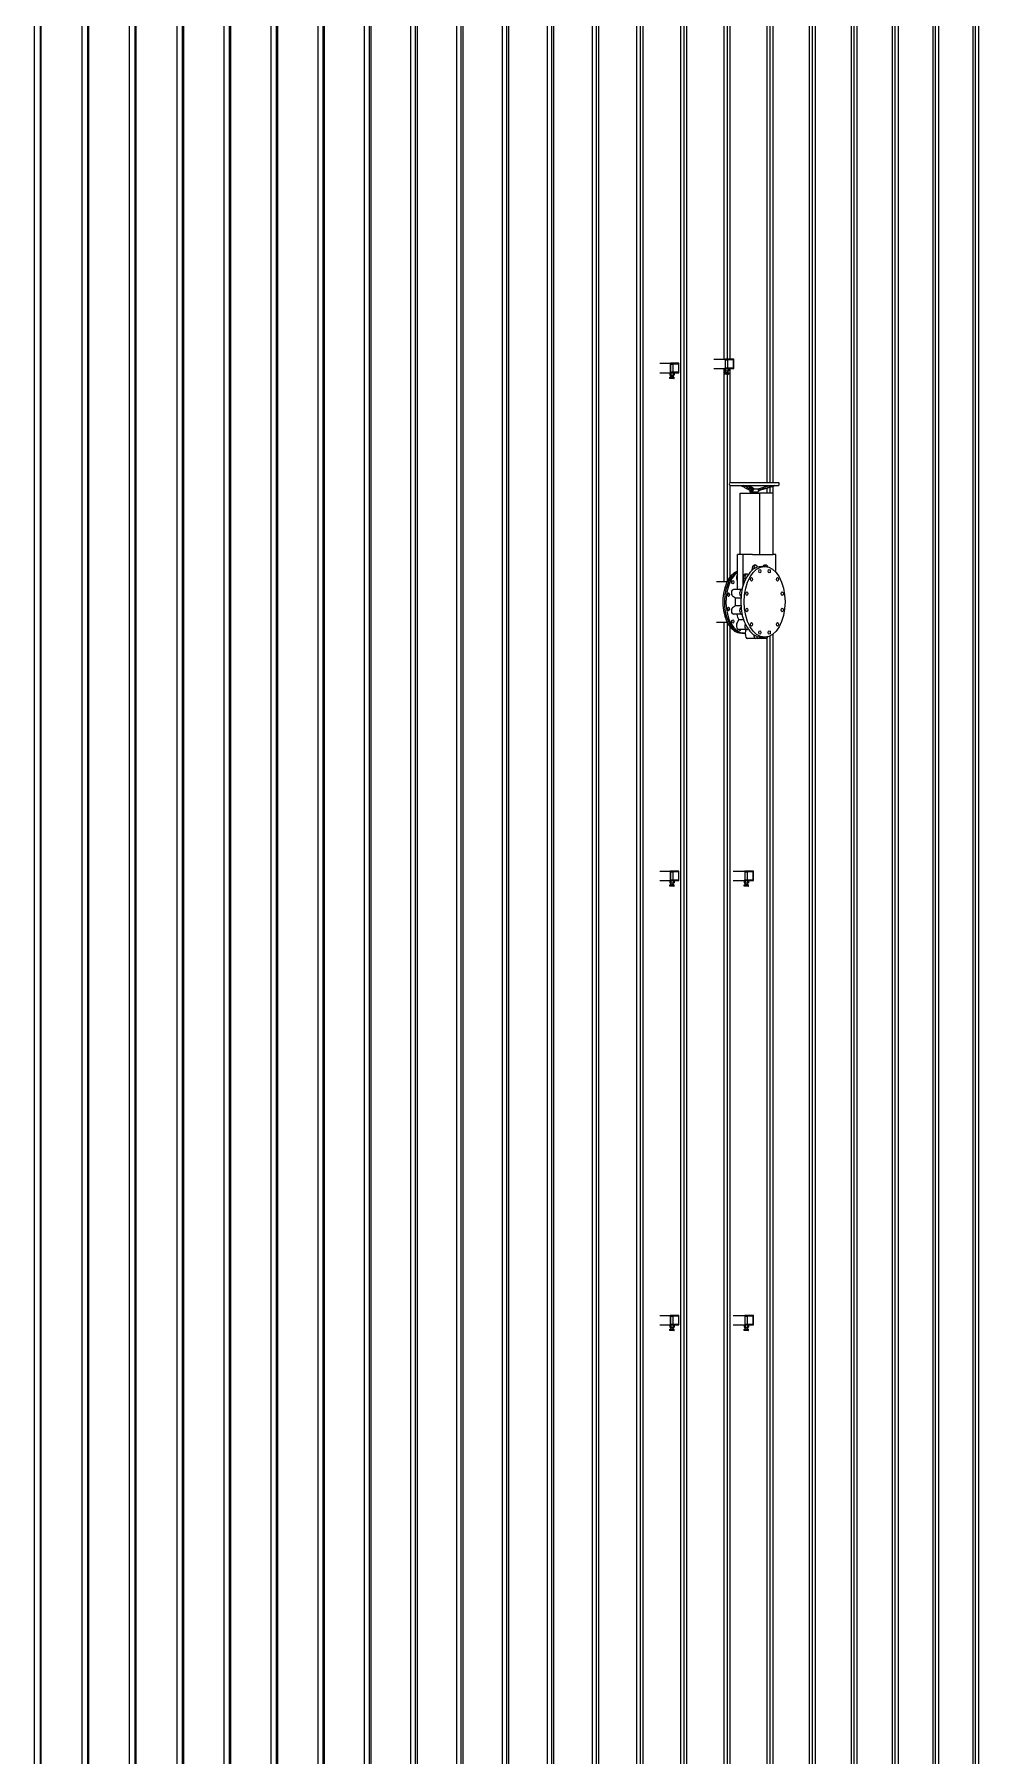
# Model space of a CAD drawing. Header units: millimetres. Extents: x 0 to 118900, y 0 to 84100.
# Drawn here: x 25831 to 31779, y 61743 to 72588 of the extents above; entities that cross this region are included whole.
import ezdxf

# ---------------------------------------------------------------- set-up
doc = ezdxf.new("R2010")
doc.units = ezdxf.units.MM
doc.header["$LTSCALE"] = 100
doc.layers.add('Visible', color=7, linetype='Continuous', lineweight=25)

msp = doc.modelspace()

# ---------------------------------------------------------------- linework, layer by layer
at = {"layer": 'Visible'}
for p, q in [((25830.68, 52899.68), (25830.68, 74561.18)), ((25867.94, 52899.68), (25867.94, 74561.18)), ((25870.57, 74561.18), (25870.57, 52899.68)), ((26130.98, 52899.68), (26130.98, 74561.18)), ((26167.3, 52899.68), (26167.3, 74561.18)), ((26170.79, 74561.18), (26170.79, 52899.68)), ((26430.56, 52899.68), (26430.56, 74561.18)), ((26465.91, 52899.68), (26465.91, 74561.18)), ((26470.25, 74561.18), (26470.25, 52899.68)), ((26729.22, 52899.68), (26729.22, 74561.18)), ((26763.58, 52899.68), (26763.58, 74561.18)), ((26768.78, 74561.18), (26768.78, 52899.68)), ((27026.79, 52899.68), (27026.79, 74561.18)), ((27060.13, 52899.68), (27060.13, 74561.18)), ((27066.19, 74561.18), (27066.19, 52899.68)), ((27323.08, 52899.68), (27323.08, 74561.18)), ((27355.38, 52899.68), (27355.38, 74561.18)), ((27362.29, 74561.18), (27362.29, 52899.68)), ((27617.91, 52899.68), (27617.91, 74561.18)), ((27649.16, 52899.68), (27649.16, 74561.18)), ((27656.91, 74561.18), (27656.91, 52899.68)), ((27911.09, 52899.68), (27911.09, 74561.18)), ((27941.27, 52899.68), (27941.27, 74561.18)), ((27949.87, 74561.18), (27949.87, 52899.68)), ((28202.46, 52899.68), (28202.46, 74561.18)), ((28231.55, 52899.68), (28231.55, 74561.18)), ((28240.98, 74561.18), (28240.98, 52899.68)), ((28491.84, 52899.68), (28491.84, 74561.18)), ((28519.81, 52899.68), (28519.81, 74561.18)), ((28530.08, 74561.18), (28530.08, 52899.68)), ((28779.03, 52899.68), (28779.03, 74561.18)), ((28805.89, 52899.68), (28805.89, 74561.18)), ((28816.97, 74561.18), (28816.97, 52899.68)), ((29063.88, 52899.68), (29063.88, 74561.18)), ((29089.59, 52899.68), (29089.59, 74561.18)), ((29101.5, 74561.18), (29101.5, 52899.68)), ((29346.2, 52899.68), (29346.2, 74561.18)), ((29370.75, 52899.68), (29370.75, 74561.18)), ((29383.47, 74561.18), (29383.47, 52899.68)), ((30446.82, 69765.68), (30446.82, 74561.18)), ((30466.59, 69765.68), (30466.59, 74561.18)), ((30482.47, 74561.18), (30482.47, 69765.68)), ((30713.96, 52899.68), (30713.96, 74561.18)), ((30732.51, 52899.68), (30732.51, 74561.18)), ((30749.15, 74561.18), (30749.15, 52899.68)), ((30977.57, 56680.32), (30977.57, 74561.18)), ((30994.88, 56680.32), (30994.88, 74561.18)), ((31012.28, 74561.18), (31012.28, 56677.25)), ((31237.48, 56629.68), (31237.48, 74561.18)), ((31253.54, 56629.68), (31253.54, 74561.18)), ((31271.69, 74561.18), (31271.69, 56629.68)), ((31493.54, 56524.18), (31493.54, 74561.18)), ((31508.34, 56524.18), (31508.34, 74561.18)), ((31527.22, 74561.18), (31527.22, 56524.18)), ((31745.59, 56530.79), (31745.59, 74561.18)), ((31759.12, 52899.68), (31759.12, 74561.18)), ((31778.73, 74561.18), (31778.73, 52899.68)), ((30176.3, 70542.68), (30176.3, 73682.68)), ((30197.29, 70542.68), (30197.29, 73646.68)), ((30212.39, 73682.68), (30212.39, 70542.68)), ((29625.83, 52899.68), (29625.83, 73614.24)), ((29649.21, 52899.68), (29649.21, 73606.68)), ((29662.72, 73606.68), (29662.72, 52899.68)), ((29902.59, 52899.68), (29902.59, 73543.98)), ((29924.78, 52899.68), (29924.78, 73543.68)), ((29939.09, 73543.73), (29939.09, 52899.68)), ((29769.7, 70516.18), (29837.89, 70516.18)), ((29836.05, 70514.18), (29836.05, 70458.18)), ((29889.24, 70516.18), (29837.89, 70516.18)), ((29838.8, 70513.18), (29888.33, 70513.18)), ((29838.8, 70459.18), (29838.8, 70513.18)), ((29840.62, 70510.18), (29839.62, 70509.18)), ((29855.62, 70509.18), (29839.62, 70509.18)), ((29839.62, 70459.18), (29839.62, 70509.18)), ((29854.62, 70510.18), (29840.62, 70510.18)), ((29854.62, 70510.18), (29855.62, 70509.18)), ((29855.62, 70459.18), (29855.62, 70509.18)), ((29888.33, 70513.18), (29888.33, 70459.18)), ((29891.08, 70458.18), (29891.08, 70514.18)), ((30110.66, 70542.68), (30183.62, 70542.68)), ((30181.81, 70540.68), (30181.81, 70484.68)), ((30234.27, 70542.68), (30183.62, 70542.68)), ((30184.52, 70539.68), (30233.36, 70539.68)), ((30184.52, 70485.68), (30184.52, 70539.68)), ((30184.88, 70536.68), (30184.52, 70536.32)), ((30199.88, 70535.68), (30184.52, 70535.68)), ((30198.88, 70536.68), (30184.88, 70536.68)), ((30198.88, 70536.68), (30199.88, 70535.68)), ((30199.88, 70485.68), (30199.88, 70535.68)), ((30233.36, 70539.68), (30233.36, 70485.68)), ((30236.08, 70484.68), (30236.08, 70540.68)), ((29769.7, 70456.18), (29837.89, 70456.18)), ((29833.78, 70455.5), (29833.78, 70442.35)), ((29835.62, 70456.18), (29834.1, 70455.63)), ((29835.62, 70441.68), (29834.1, 70442.23)), ((29834.23, 70420.85), (29834.23, 70429.38)), ((29834.23, 70429.38), (29836.04, 70429.38)), ((29835.62, 70420.18), (29835.19, 70420.34)), ((29835.62, 70441.68), (29837.51, 70441.68)), ((29859.62, 70430.18), (29835.62, 70430.18)), ((29835.62, 70429.38), (29835.62, 70430.18)), ((29836.04, 70420.18), (29835.62, 70420.18)), ((29836.04, 70429.38), (29837.84, 70429.38)), ((29844.54, 70420.18), (29836.04, 70420.18)), ((29837.51, 70441.68), (29848.16, 70441.68)), ((29837.84, 70429.38), (29844.54, 70429.38)), ((29837.84, 70420.85), (29837.84, 70429.38)), ((29837.89, 70456.18), (29889.24, 70456.18)), ((29888.33, 70459.18), (29838.8, 70459.18)), ((29839.62, 70430.18), (29839.62, 70441.68)), ((29841.24, 70442.35), (29841.24, 70455.5)), ((29844.54, 70429.38), (29851.24, 70429.38)), ((29856.12, 70420.18), (29844.54, 70420.18)), ((29848.16, 70441.68), (29858.27, 70441.68)), ((29851.24, 70420.85), (29851.24, 70429.38)), ((29851.24, 70429.38), (29856.12, 70429.38)), ((29855.08, 70455.5), (29855.08, 70442.35)), ((29855.62, 70430.18), (29855.62, 70441.68)), ((29856.12, 70429.38), (29861.01, 70429.38)), ((29859.62, 70420.18), (29856.12, 70420.18)), ((29858.27, 70441.68), (29859.62, 70441.68)), ((29859.62, 70456.18), (29861.14, 70455.63)), ((29859.62, 70441.68), (29861.14, 70442.23)), ((29859.62, 70429.38), (29859.62, 70430.18)), ((29859.62, 70420.18), (29860.05, 70420.34)), ((29861.01, 70420.85), (29861.01, 70429.38)), ((29861.46, 70455.5), (29861.46, 70442.35)), ((30110.66, 70482.68), (30183.62, 70482.68)), ((30176.3, 69140.68), (30176.3, 70482.68)), ((30178.06, 70482), (30178.06, 70468.85)), ((30178.38, 70447.35), (30178.38, 70455.88)), ((30178.38, 70455.88), (30180.4, 70455.88)), ((30179.88, 70482.68), (30178.57, 70482.2)), ((30179.88, 70468.18), (30178.57, 70468.66)), ((30179.88, 70446.68), (30179.34, 70446.88)), ((30179.88, 70468.18), (30181.97, 70468.18)), ((30203.88, 70456.68), (30179.88, 70456.68)), ((30179.88, 70455.88), (30179.88, 70456.68)), ((30180.4, 70446.68), (30179.88, 70446.68)), ((30180.4, 70455.88), (30182.41, 70455.88)), ((30189.16, 70446.68), (30180.4, 70446.68)), ((30181.97, 70468.18), (30192.79, 70468.18)), ((30182.41, 70455.88), (30189.16, 70455.88)), ((30182.41, 70447.35), (30182.41, 70455.88)), ((30183.62, 70482.68), (30234.27, 70482.68)), ((30183.88, 70456.68), (30183.88, 70468.18)), ((30233.36, 70485.68), (30184.52, 70485.68)), ((30185.88, 70468.85), (30185.88, 70482)), ((30189.16, 70455.88), (30195.91, 70455.88)), ((30200.64, 70446.68), (30189.16, 70446.68)), ((30192.79, 70468.18), (30202.7, 70468.18)), ((30195.91, 70447.35), (30195.91, 70455.88)), ((30195.91, 70455.88), (30200.64, 70455.88)), ((30197.29, 69145.29), (30197.29, 70446.68)), ((30199.7, 70482), (30199.7, 70468.85)), ((30199.88, 70456.68), (30199.88, 70468.18)), ((30200.64, 70455.88), (30205.37, 70455.88)), ((30203.88, 70446.68), (30200.64, 70446.68)), ((30202.7, 70468.18), (30203.88, 70468.18)), ((30203.88, 70482.68), (30205.19, 70482.2)), ((30203.88, 70468.18), (30205.19, 70468.66)), ((30203.88, 70455.88), (30203.88, 70456.68)), ((30203.88, 70446.68), (30204.42, 70446.88)), ((30205.37, 70447.35), (30205.37, 70455.88)), ((30205.7, 70482), (30205.7, 70468.85)), ((30212.39, 70482.68), (30212.39, 69764.83)), ((30212.39, 69746.53), (30212.39, 69169.3)), ((30213.52, 69765.68), (30517.79, 69765.68)), ((30213.52, 69745.68), (30517.79, 69745.68)), ((30393.16, 69713.7), (30471.35, 69738.05)), ((30446.82, 69741.48), (30446.82, 69745.68)), ((30482.47, 69741.51), (30482.47, 69697.68)), ((30277.25, 69697.68), (30398.66, 69697.68)), ((30277.25, 69310.68), (30277.25, 69697.68)), ((30338.16, 69715.99), (30338.16, 69705.68)), ((30338.16, 69705.68), (30393.16, 69705.68)), ((30342.66, 69713.7), (30358.95, 69713.7)), ((30345.66, 69705.68), (30345.66, 69697.68)), ((30358.95, 69724.18), (30358.95, 69713.7)), ((30358.95, 69724.18), (30390.21, 69724.18)), ((30385.66, 69705.68), (30385.66, 69697.68)), ((30390.21, 69724.18), (30390.21, 69713.7)), ((30390.21, 69713.7), (30393.16, 69713.7)), ((30393.16, 69713.7), (30393.16, 69705.68)), ((30485.03, 69697.68), (30398.66, 69697.68)), ((30398.66, 69697.68), (30398.66, 69310.68)), ((30446.82, 69697.68), (30446.82, 69730.41)), ((30466.59, 69697.68), (30466.59, 69736.57)), ((30485.03, 69310.68), (30485.03, 69697.68)), ((30293.09, 69310.68), (30260.5, 69310.68)), ((30260.5, 69090.58), (30260.5, 69310.68)), ((30293.09, 69310.68), (30293.09, 69109.39)), ((30354.25, 69310.68), (30293.09, 69310.68)), ((30354.25, 69310.68), (30398.66, 69310.68)), ((30398.66, 69310.68), (30485.03, 69310.68)), ((30501.78, 69310.68), (30485.03, 69310.68)), ((30501.78, 69198.04), (30501.78, 69310.68)), ((30352.82, 69212.75), (30352.38, 69218.45)), ((30374.81, 69243.32), (30365.03, 69243.32)), ((30409.25, 69235.18), (30430.44, 69235.18)), ((30439.62, 69243.32), (30429.84, 69243.32)), ((30127.36, 69140.68), (30194.95, 69140.68)), ((30286.27, 69090.58), (30234.12, 69090.58)), ((30260.5, 69142.82), (30256.41, 69152.02)), ((30288.37, 69090.3), (30287.93, 69090.4)), ((30303.78, 69140.77), (30298.78, 69152.02)), ((30308.56, 69152.02), (30308.62, 69151.87)), ((30318.67, 69187.41), (30308.9, 69187.41)), ((30248.01, 69034.84), (30229.24, 69048.26)), ((30229.24, 68977.1), (30248.01, 68990.51)), ((30280.91, 69034.84), (30248.01, 69034.84)), ((30248.01, 68990.51), (30280.91, 68990.51)), ((30281.39, 69048.26), (30281.89, 69047.89)), ((30127.36, 68884.68), (30194.95, 68884.68)), ((30176.3, 52899.68), (30176.3, 68884.68)), ((30197.29, 52899.68), (30197.29, 68880.07)), ((30286.27, 68934.77), (30234.12, 68934.77)), ((30256.41, 68873.34), (30268.78, 68901.15)), ((30268.78, 68901.15), (30297.64, 68901.15)), ((30281.89, 68977.46), (30281.39, 68977.1)), ((30287.93, 68934.96), (30288.37, 68935.06)), ((30308.62, 68873.49), (30308.56, 68873.34)), ((30212.39, 68856.05), (30212.39, 52899.68)), ((30318.67, 68837.94), (30266.52, 68837.94)), ((30291.91, 68815.18), (30282.14, 68815.18)), ((30301.69, 68815.18), (30291.91, 68815.18)), ((30310.01, 68806.91), (30312.38, 68837.94)), ((30374.81, 68782.04), (30322.66, 68782.04)), ((30325.77, 68841.66), (30326.74, 68841.66)), ((30439.62, 68782.04), (30387.47, 68782.04)), ((30409.25, 68790.18), (30430.44, 68790.18)), ((30446.82, 52899.68), (30446.82, 68785.88)), ((30466.59, 52899.68), (30466.59, 68799.1)), ((30482.47, 68809.09), (30482.47, 52899.68)), ((29769.7, 67316.18), (29837.89, 67316.18)), ((29769.7, 67256.18), (29837.89, 67256.18)), ((29833.78, 67255.5), (29833.78, 67242.35)), ((29835.62, 67256.18), (29834.1, 67255.63)), ((29836.05, 67314.18), (29836.05, 67258.18)), ((29889.24, 67316.18), (29837.89, 67316.18)), ((29837.89, 67256.18), (29889.24, 67256.18)), ((29838.8, 67313.18), (29888.33, 67313.18)), ((29838.8, 67259.18), (29838.8, 67313.18)), ((29888.33, 67259.18), (29838.8, 67259.18)), ((29840.62, 67310.18), (29839.62, 67309.18)), ((29855.62, 67309.18), (29839.62, 67309.18)), ((29839.62, 67259.18), (29839.62, 67309.18)), ((29854.62, 67310.18), (29840.62, 67310.18)), ((29841.24, 67242.35), (29841.24, 67255.5)), ((29854.62, 67310.18), (29855.62, 67309.18)), ((29855.08, 67255.5), (29855.08, 67242.35)), ((29855.62, 67259.18), (29855.62, 67309.18)), ((29859.62, 67256.18), (29861.14, 67255.63)), ((29861.46, 67255.5), (29861.46, 67242.35)), ((29888.33, 67313.18), (29888.33, 67259.18)), ((29891.08, 67258.18), (29891.08, 67314.18)), ((30233.38, 67316.18), (30308.06, 67316.18)), ((30233.38, 67256.18), (30308.06, 67256.18)), ((30301.98, 67255.5), (30301.98, 67242.35)), ((30303.78, 67256.18), (30302.54, 67255.73)), ((30306.26, 67314.18), (30306.26, 67258.18)), ((30358.44, 67316.18), (30308.06, 67316.18)), ((30308.06, 67256.18), (30358.44, 67256.18)), ((30308.96, 67313.18), (30357.54, 67313.18)), ((30308.96, 67259.18), (30308.96, 67313.18)), ((30322.78, 67310.18), (30308.96, 67310.18)), ((30323.78, 67309.18), (30308.96, 67309.18)), ((30357.54, 67259.18), (30308.96, 67259.18)), ((30309.92, 67242.35), (30309.92, 67255.5)), ((30322.78, 67310.18), (30323.78, 67309.18)), ((30323.73, 67255.5), (30323.73, 67242.35)), ((30323.78, 67259.18), (30323.78, 67309.18)), ((30327.78, 67256.18), (30329.02, 67255.73)), ((30329.59, 67255.5), (30329.59, 67242.35)), ((30357.54, 67313.18), (30357.54, 67259.18)), ((30360.24, 67258.18), (30360.24, 67314.18)), ((29835.62, 67241.68), (29834.1, 67242.23)), ((29834.23, 67220.85), (29834.23, 67229.38)), ((29834.23, 67229.38), (29836.04, 67229.38)), ((29835.62, 67220.18), (29835.19, 67220.34)), ((29835.62, 67241.68), (29837.51, 67241.68)), ((29859.62, 67230.18), (29835.62, 67230.18)), ((29835.62, 67229.38), (29835.62, 67230.18)), ((29836.04, 67220.18), (29835.62, 67220.18)), ((29836.04, 67229.38), (29837.84, 67229.38)), ((29844.54, 67220.18), (29836.04, 67220.18)), ((29837.51, 67241.68), (29848.16, 67241.68)), ((29837.84, 67229.38), (29844.54, 67229.38)), ((29837.84, 67220.85), (29837.84, 67229.38)), ((29839.62, 67230.18), (29839.62, 67241.68)), ((29844.54, 67229.38), (29851.24, 67229.38)), ((29856.12, 67220.18), (29844.54, 67220.18)), ((29848.16, 67241.68), (29858.27, 67241.68)), ((29851.24, 67220.85), (29851.24, 67229.38)), ((29851.24, 67229.38), (29856.12, 67229.38)), ((29855.62, 67230.18), (29855.62, 67241.68)), ((29856.12, 67229.38), (29861.01, 67229.38)), ((29859.62, 67220.18), (29856.12, 67220.18)), ((29858.27, 67241.68), (29859.62, 67241.68)), ((29859.62, 67241.68), (29861.14, 67242.23)), ((29859.62, 67229.38), (29859.62, 67230.18)), ((29859.62, 67220.18), (29860.05, 67220.34)), ((29861.01, 67220.85), (29861.01, 67229.38)), ((30302.25, 67220.85), (30302.25, 67229.38)), ((30302.25, 67229.38), (30304.34, 67229.38)), ((30303.78, 67241.68), (30302.54, 67242.13)), ((30303.78, 67220.18), (30303.2, 67220.39)), ((30303.78, 67241.68), (30305.95, 67241.68)), ((30327.78, 67230.18), (30303.78, 67230.18)), ((30303.78, 67229.38), (30303.78, 67230.18)), ((30304.34, 67220.18), (30303.78, 67220.18)), ((30304.34, 67229.38), (30306.43, 67229.38)), ((30313.19, 67220.18), (30304.34, 67220.18)), ((30305.95, 67241.68), (30316.83, 67241.68)), ((30306.43, 67229.38), (30313.19, 67229.38)), ((30306.43, 67220.85), (30306.43, 67229.38)), ((30307.78, 67230.18), (30307.78, 67241.68)), ((30313.19, 67229.38), (30319.96, 67229.38)), ((30324.63, 67220.18), (30313.19, 67220.18)), ((30316.83, 67241.68), (30326.66, 67241.68)), ((30319.96, 67220.85), (30319.96, 67229.38)), ((30319.96, 67229.38), (30324.63, 67229.38)), ((30323.78, 67230.18), (30323.78, 67241.68)), ((30324.63, 67229.38), (30329.31, 67229.38)), ((30327.78, 67220.18), (30324.63, 67220.18)), ((30326.66, 67241.68), (30327.78, 67241.68)), ((30327.78, 67241.68), (30329.02, 67242.13)), ((30327.78, 67229.38), (30327.78, 67230.18)), ((30327.78, 67220.18), (30328.37, 67220.39)), ((30329.31, 67220.85), (30329.31, 67229.38)), ((29769.7, 64516.18), (29837.89, 64516.18)), ((29769.7, 64456.18), (29837.89, 64456.18)), ((29833.78, 64455.5), (29833.78, 64442.35)), ((29835.62, 64456.18), (29834.1, 64455.63)), ((29835.62, 64441.68), (29834.1, 64442.23)), ((29834.23, 64420.85), (29834.23, 64429.38)), ((29834.23, 64429.38), (29836.04, 64429.38)), ((29835.62, 64441.68), (29837.51, 64441.68)), ((29859.62, 64430.18), (29835.62, 64430.18)), ((29835.62, 64429.38), (29835.62, 64430.18)), ((29836.04, 64429.38), (29837.84, 64429.38)), ((29836.05, 64514.18), (29836.05, 64458.18)), ((29837.51, 64441.68), (29848.16, 64441.68)), ((29837.84, 64429.38), (29844.54, 64429.38)), ((29837.84, 64420.85), (29837.84, 64429.38)), ((29889.24, 64516.18), (29837.89, 64516.18)), ((29837.89, 64456.18), (29889.24, 64456.18)), ((29838.8, 64513.18), (29888.33, 64513.18)), ((29838.8, 64459.18), (29838.8, 64513.18)), ((29888.33, 64459.18), (29838.8, 64459.18)), ((29840.62, 64510.18), (29839.62, 64509.18)), ((29855.62, 64509.18), (29839.62, 64509.18)), ((29839.62, 64459.18), (29839.62, 64509.18)), ((29839.62, 64430.18), (29839.62, 64441.68)), ((29854.62, 64510.18), (29840.62, 64510.18)), ((29841.24, 64442.35), (29841.24, 64455.5)), ((29844.54, 64429.38), (29851.24, 64429.38)), ((29848.16, 64441.68), (29858.27, 64441.68)), ((29851.24, 64420.85), (29851.24, 64429.38)), ((29851.24, 64429.38), (29856.12, 64429.38)), ((29854.62, 64510.18), (29855.62, 64509.18)), ((29855.08, 64455.5), (29855.08, 64442.35)), ((29855.62, 64459.18), (29855.62, 64509.18)), ((29855.62, 64430.18), (29855.62, 64441.68)), ((29856.12, 64429.38), (29861.01, 64429.38)), ((29858.27, 64441.68), (29859.62, 64441.68)), ((29859.62, 64456.18), (29861.14, 64455.63)), ((29859.62, 64441.68), (29861.14, 64442.23)), ((29859.62, 64429.38), (29859.62, 64430.18)), ((29861.01, 64420.85), (29861.01, 64429.38)), ((29861.46, 64455.5), (29861.46, 64442.35)), ((29888.33, 64513.18), (29888.33, 64459.18)), ((29891.08, 64458.18), (29891.08, 64514.18)), ((30233.38, 64516.18), (30308.06, 64516.18)), ((30233.38, 64456.18), (30308.06, 64456.18)), ((30301.98, 64455.5), (30301.98, 64442.35)), ((30302.25, 64420.85), (30302.25, 64429.38)), ((30302.25, 64429.38), (30304.34, 64429.38)), ((30303.78, 64456.18), (30302.54, 64455.73)), ((30303.78, 64441.68), (30302.54, 64442.13)), ((30303.78, 64441.68), (30305.95, 64441.68)), ((30327.78, 64430.18), (30303.78, 64430.18)), ((30303.78, 64429.38), (30303.78, 64430.18)), ((30304.34, 64429.38), (30306.43, 64429.38)), ((30305.95, 64441.68), (30316.83, 64441.68)), ((30306.26, 64514.18), (30306.26, 64458.18)), ((30306.43, 64429.38), (30313.19, 64429.38)), ((30306.43, 64420.85), (30306.43, 64429.38)), ((30307.78, 64430.18), (30307.78, 64441.68)), ((30358.44, 64516.18), (30308.06, 64516.18)), ((30308.06, 64456.18), (30358.44, 64456.18)), ((30308.96, 64513.18), (30357.54, 64513.18)), ((30308.96, 64459.18), (30308.96, 64513.18)), ((30322.78, 64510.18), (30308.96, 64510.18)), ((30323.78, 64509.18), (30308.96, 64509.18)), ((30357.54, 64459.18), (30308.96, 64459.18)), ((30309.92, 64442.35), (30309.92, 64455.5)), ((30313.19, 64429.38), (30319.96, 64429.38)), ((30316.83, 64441.68), (30326.66, 64441.68)), ((30319.96, 64420.85), (30319.96, 64429.38)), ((30319.96, 64429.38), (30324.63, 64429.38)), ((30322.78, 64510.18), (30323.78, 64509.18)), ((30323.73, 64455.5), (30323.73, 64442.35)), ((30323.78, 64459.18), (30323.78, 64509.18)), ((30323.78, 64430.18), (30323.78, 64441.68)), ((30324.63, 64429.38), (30329.31, 64429.38)), ((30326.66, 64441.68), (30327.78, 64441.68)), ((30327.78, 64456.18), (30329.02, 64455.73)), ((30327.78, 64441.68), (30329.02, 64442.13)), ((30327.78, 64429.38), (30327.78, 64430.18)), ((30329.31, 64420.85), (30329.31, 64429.38)), ((30329.59, 64455.5), (30329.59, 64442.35)), ((30357.54, 64513.18), (30357.54, 64459.18)), ((30360.24, 64458.18), (30360.24, 64514.18)), ((29835.62, 64420.18), (29835.19, 64420.34)), ((29836.04, 64420.18), (29835.62, 64420.18)), ((29844.54, 64420.18), (29836.04, 64420.18)), ((29856.12, 64420.18), (29844.54, 64420.18)), ((29859.62, 64420.18), (29856.12, 64420.18)), ((29859.62, 64420.18), (29860.05, 64420.34)), ((30303.78, 64420.18), (30303.2, 64420.39)), ((30304.34, 64420.18), (30303.78, 64420.18)), ((30313.19, 64420.18), (30304.34, 64420.18)), ((30324.63, 64420.18), (30313.19, 64420.18)), ((30327.78, 64420.18), (30324.63, 64420.18)), ((30327.78, 64420.18), (30328.37, 64420.39))]:
    msp.add_line(p, q, dxfattribs=at)
for centre, start, end in [((30220.16, 69755.68), 123.55731, 236.44269), ((30511.16, 69755.68), 303.55731, 56.44269)]:
    msp.add_arc(centre, 12, start, end, dxfattribs=at)
for centre, major_axis, ratio, start_param, end_param in [((29837.89, 70514.18), (0, 2), 0.91710543, 0, 1.57079633), ((29889.24, 70514.18), (0, 2), 0.91710543, 4.71238898, 6.28318531), ((30183.62, 70540.68), (0, 2), 0.90444183, 0, 1.57079633), ((30234.27, 70540.68), (0, 2), 0.90444183, 4.71238898, 6.28318531), ((29837.89, 70458.18), (0, -2), 0.91710543, 4.71238898, 6.28318531), ((29889.24, 70458.18), (0, -2), 0.91710543, 0, 1.57079633), ((30183.62, 70484.68), (0, -2), 0.90444183, 4.71238898, 6.28318531), ((30234.27, 70484.68), (0, -2), 0.90444183, 0, 1.57079633), ((30282.14, 69012.68), (0, -197.5), 0.57969436, 3.3317434, 6.28318531), ((30291.91, 69012.68), (0, -197.5), 0.57969436, 3.41957094, 6.28318531), ((30291.91, 69012.68), (0, -197.5), 0.57969436, 3.41957094, 6.28318531), ((30301.69, 69012.68), (0, 197.5), 0.57969436, 0.36807206, 3.22026026), ((30409.25, 69012.68), (0, 222.5), 0.57969436, 0, 3.14159265), ((30365.03, 69221.32), (0, 22), 0.57969436, 0, 1.70169602), ((30374.81, 69221.32), (0, 22), 0.57969436, 5.19675227, 7.92451175), ((30429.84, 69221.32), (0, 22), 0.57969436, 0, 0.88924186), ((30439.62, 69221.32), (0, 22), 0.57969436, 5.24214702, 7.17242716), ((30234.12, 69068.58), (0, 22), 0.57969436, 0, 2.74889357), ((30220.18, 69136.42), (0, -11), 0.57969436, 0.87369382, 2.26789883), ((30220.18, 69136.42), (0, 11), 0.57969436, 4.01528647, 5.40949149), ((30266.52, 69165.41), (0, 22), 0.57969436, 0.49224966, 2.2252948), ((30353.03, 69012.68), (0, 186), 0.57969436, 1.03168159, 1.13862484), ((30286.27, 69068.58), (0, 22), 0.57969436, 6.15228561, 9.03207888), ((30308.9, 69165.41), (0, 22), 0.57969436, 0, 2.2252948), ((30318.67, 69165.41), (0, 22), 0.57969436, 5.64274409, 8.5084801), ((30193.92, 69057.97), (0, -11), 0.57969436, 0.87369382, 2.26789883), ((30193.92, 69057.97), (0, 11), 0.57969436, 4.01528647, 5.40949149), ((30353.03, 69012.68), (0, 186), 0.57969436, 1.44384246, 1.69775019), ((30193.92, 68967.39), (0, -11), 0.57969436, 0.87369382, 2.26789883), ((30193.92, 68967.39), (0, 11), 0.57969436, 4.01528647, 5.40949149), ((30234.12, 68956.77), (0, -22), 0.57969436, 3.53429174, 6.28318531), ((30220.18, 68888.93), (0, -11), 0.57969436, 0.87369382, 2.26789883), ((30220.18, 68888.93), (0, 11), 0.57969436, 4.01528647, 5.40949149), ((30266.52, 68859.94), (0, -22), 0.57969436, 4.05789051, 6.28318531), ((30353.03, 69012.68), (0, 186), 0.57969436, 2.00296781, 2.22938125), ((30286.27, 68956.77), (0, 22), 0.57969436, 0.39269908, 3.27249235), ((30318.67, 68859.94), (0, -22), 0.57969436, 4.05789051, 6.92362652), ((30275.44, 68843.64), (0, -11), 0.57969436, 5.25690493, 7.30946569), ((30265.66, 68843.64), (0, -11), 0.57969436, 0.87369382, 1.02628038), ((30265.66, 68843.64), (0, 11), 0.57969436, 4.01528647, 4.16787303), ((30322.66, 68804.04), (0, -22), 0.57969436, 4.58148929, 6.28318531), ((30374.81, 68804.04), (0, -22), 0.57969436, 4.64185886, 7.36961835), ((30387.47, 68804.04), (0, -22), 0.57969436, 5.76352629, 6.28318531), ((30439.62, 68804.04), (0, -22), 0.57969436, 5.39394345, 7.32422359), ((29837.89, 67314.18), (0, 2), 0.91710543, 0, 1.57079633), ((29837.89, 67258.18), (0, -2), 0.91710543, 4.71238898, 6.28318531), ((29889.24, 67314.18), (0, 2), 0.91710543, 4.71238898, 6.28318531), ((29889.24, 67258.18), (0, -2), 0.91710543, 0, 1.57079633), ((30308.06, 67314.18), (0, 2), 0.89962794, 0, 1.57079633), ((30308.06, 67258.18), (0, -2), 0.89962794, 4.71238898, 6.28318531), ((30358.44, 67314.18), (0, 2), 0.89962794, 4.71238898, 6.28318531), ((30358.44, 67258.18), (0, -2), 0.89962794, 0, 1.57079633), ((29837.89, 64514.18), (0, 2), 0.91710543, 0, 1.57079633), ((29837.89, 64458.18), (0, -2), 0.91710543, 4.71238898, 6.28318531), ((29889.24, 64514.18), (0, 2), 0.91710543, 4.71238898, 6.28318531), ((29889.24, 64458.18), (0, -2), 0.91710543, 0, 1.57079633), ((30308.06, 64514.18), (0, 2), 0.89962794, 0, 1.57079633), ((30308.06, 64458.18), (0, -2), 0.89962794, 4.71238898, 6.28318531), ((30358.44, 64514.18), (0, 2), 0.89962794, 4.71238898, 6.28318531), ((30358.44, 64458.18), (0, -2), 0.89962794, 0, 1.57079633)]:
    msp.add_ellipse(centre, major_axis=major_axis, ratio=ratio, start_param=start_param, end_param=end_param, dxfattribs=at)
for centre, major_axis in [((30430.44, 69012.68), (0, 222.5)), ((30400.43, 69205.86), (0, 11)), ((30460.44, 69205.86), (0, 11)), ((30229.96, 69136.42), (0, 11)), ((30348.45, 69154.1), (0, 11)), ((30512.42, 69154.1), (0, 11)), ((30203.7, 69057.97), (0, 11)), ((30203.7, 68967.39), (0, -11)), ((30318.45, 69064.44), (0, 11)), ((30542.42, 69064.44), (0, 11)), ((30229.96, 68888.93), (0, -11)), ((30318.45, 68960.91), (0, -11)), ((30348.45, 68871.26), (0, -11)), ((30512.42, 68871.26), (0, -11)), ((30542.42, 68960.91), (0, -11)), ((30400.43, 68819.49), (0, -11)), ((30460.44, 68819.49), (0, -11))]:
    msp.add_ellipse(centre, major_axis=major_axis, ratio=0.57969436, dxfattribs=at)
for points, weights in [([(29837.51, 70456.18), (29835.78, 70456.18), (29833.78, 70455.5)], [1, 1.11576506476, 1.15554960661]), ([(29833.78, 70455.5), (29833.94, 70455.57), (29834.1, 70455.63)], [1.15554960661, 1.15159571901, 1.14689138066]), ([(29833.78, 70442.35), (29835.78, 70441.68), (29837.51, 70441.68)], [1.15554960661, 1.11576506476, 1]), ([(29834.1, 70442.23), (29833.94, 70442.29), (29833.78, 70442.35)], [1.14689138066, 1.15159571901, 1.15554960661]), ([(29836.04, 70420.18), (29835.2, 70420.18), (29834.23, 70420.85)], [1, 1.04818815859, 1.01981541865]), ([(29837.84, 70420.85), (29836.88, 70420.18), (29836.04, 70420.18)], [1.01981541865, 1.04818815859, 1]), ([(29841.24, 70455.5), (29839.24, 70456.18), (29837.51, 70456.18)], [1.15554960661, 1.11576506476, 1]), ([(29837.51, 70441.68), (29839.24, 70441.68), (29841.24, 70442.35)], [1, 1.11576506476, 1.15554960661]), ([(29844.54, 70420.18), (29841.43, 70420.18), (29837.84, 70420.85)], [1, 1.04818815859, 1.01981541865]), ([(29848.16, 70456.18), (29844.95, 70456.18), (29841.24, 70455.5)], [1, 1.11576506476, 1.15554960661]), ([(29841.24, 70442.35), (29844.95, 70441.68), (29848.16, 70441.68)], [1.15554960661, 1.11576506476, 1]), ([(29851.24, 70420.85), (29847.65, 70420.18), (29844.54, 70420.18)], [1.01981541865, 1.04818815859, 1]), ([(29855.08, 70455.5), (29851.37, 70456.18), (29848.16, 70456.18)], [1.15554960661, 1.11576506476, 1]), ([(29848.16, 70441.68), (29851.37, 70441.68), (29855.08, 70442.35)], [1, 1.11576506476, 1.15554960661]), ([(29856.12, 70420.18), (29853.86, 70420.18), (29851.24, 70420.85)], [1, 1.04818815859, 1.01981541865]), ([(29858.27, 70456.18), (29856.79, 70456.18), (29855.08, 70455.5)], [1, 1.11576506476, 1.15554960661]), ([(29855.08, 70442.35), (29856.79, 70441.68), (29858.27, 70441.68)], [1.15554960661, 1.11576506476, 1]), ([(29861.01, 70420.85), (29858.39, 70420.18), (29856.12, 70420.18)], [1.01981541865, 1.04818815859, 1]), ([(29861.46, 70455.5), (29859.75, 70456.18), (29858.27, 70456.18)], [1.15554960661, 1.11576506476, 1]), ([(29858.27, 70441.68), (29859.75, 70441.68), (29861.46, 70442.35)], [1, 1.11576506476, 1.15554960661]), ([(29860.05, 70420.34), (29860.51, 70420.5), (29861.01, 70420.85)], [1.02871472526, 1.0344513696, 1.01981541865]), ([(30181.97, 70482.68), (30180.16, 70482.68), (30178.06, 70482)], [1, 1.11576506476, 1.15554960661]), ([(30178.06, 70482), (30178.32, 70482.11), (30178.57, 70482.2)], [1.15554960661, 1.14898553609, 1.14035313463]), ([(30178.06, 70468.85), (30180.16, 70468.18), (30181.97, 70468.18)], [1.15554960661, 1.11576506476, 1]), ([(30178.57, 70468.66), (30178.32, 70468.75), (30178.06, 70468.85)], [1.14035313463, 1.14898553609, 1.15554960661]), ([(30180.4, 70446.68), (30179.46, 70446.68), (30178.38, 70447.35)], [1, 1.04818815859, 1.01981541865]), ([(30182.41, 70447.35), (30181.33, 70446.68), (30180.4, 70446.68)], [1.01981541865, 1.04818815859, 1]), ([(30185.88, 70482), (30183.79, 70482.68), (30181.97, 70482.68)], [1.15554960661, 1.11576506476, 1]), ([(30181.97, 70468.18), (30183.79, 70468.18), (30185.88, 70468.85)], [1, 1.11576506476, 1.15554960661]), ([(30189.16, 70446.68), (30186.03, 70446.68), (30182.41, 70447.35)], [1, 1.04818815859, 1.01981541865]), ([(30192.79, 70482.68), (30189.58, 70482.68), (30185.88, 70482)], [1, 1.11576506476, 1.15554960661]), ([(30185.88, 70468.85), (30189.58, 70468.18), (30192.79, 70468.18)], [1.15554960661, 1.11576506476, 1]), ([(30195.91, 70447.35), (30192.29, 70446.68), (30189.16, 70446.68)], [1.01981541865, 1.04818815859, 1]), ([(30199.7, 70482), (30196, 70482.68), (30192.79, 70482.68)], [1.15554960661, 1.11576506476, 1]), ([(30192.79, 70468.18), (30196, 70468.18), (30199.7, 70468.85)], [1, 1.11576506476, 1.15554960661]), ([(30200.64, 70446.68), (30198.44, 70446.68), (30195.91, 70447.35)], [1, 1.04818815859, 1.01981541865]), ([(30202.7, 70482.68), (30201.3, 70482.68), (30199.7, 70482)], [1, 1.11576506476, 1.15554960661]), ([(30199.7, 70468.85), (30201.3, 70468.18), (30202.7, 70468.18)], [1.15554960661, 1.11576506476, 1]), ([(30205.37, 70447.35), (30202.84, 70446.68), (30200.64, 70446.68)], [1.01981541865, 1.04818815859, 1]), ([(30205.7, 70482), (30204.09, 70482.68), (30202.7, 70482.68)], [1.15554960661, 1.11576506476, 1]), ([(30202.7, 70468.18), (30204.09, 70468.18), (30205.7, 70468.85)], [1, 1.11576506476, 1.15554960661]), ([(30204.42, 70446.88), (30204.87, 70447.04), (30205.37, 70447.35)], [1.02975393193, 1.03279140001, 1.01981541865]), ([(30282.25, 69745.68), (30332.12, 69718.97), (30342.66, 69713.7)], [1.0182443409, 1.34433280742, 1]), ([(30358.95, 69713.7), (30348.42, 69718.97), (30298.55, 69745.68)], [1, 1.34433280742, 1.0182443409]), ([(30318.13, 69745.68), (30349.91, 69728.71), (30358.95, 69724.18)], [1.10659149782, 1.27776884728, 1]), ([(30364.1, 69724.18), (30357.61, 69728.71), (30334.82, 69745.68)], [1, 1.27776884727, 1.10659149782]), ([(30390.21, 69724.18), (30405.75, 69728.71), (30460.32, 69745.68)], [1, 1.27776884728, 1.10659149782]), ([(30493.94, 69745.68), (30408.3, 69718.97), (30390.21, 69713.7)], [1.0182443409, 1.34433280742, 1]), ([(30471.35, 69738.05), (30482.32, 69741.46), (30495.84, 69745.68)], [1.08894378948, 1.0587718939, 1.0182443409]), ([(29837.51, 67256.18), (29835.78, 67256.18), (29833.78, 67255.5)], [1, 1.11576506476, 1.15554960661]), ([(29833.78, 67255.5), (29833.94, 67255.57), (29834.1, 67255.63)], [1.15554960661, 1.15159571901, 1.14689138066]), ([(29841.24, 67255.5), (29839.24, 67256.18), (29837.51, 67256.18)], [1.15554960661, 1.11576506476, 1]), ([(29848.16, 67256.18), (29844.95, 67256.18), (29841.24, 67255.5)], [1, 1.11576506476, 1.15554960661]), ([(29855.08, 67255.5), (29851.37, 67256.18), (29848.16, 67256.18)], [1.15554960661, 1.11576506476, 1]), ([(29858.27, 67256.18), (29856.79, 67256.18), (29855.08, 67255.5)], [1, 1.11576506476, 1.15554960661]), ([(29861.46, 67255.5), (29859.75, 67256.18), (29858.27, 67256.18)], [1.15554960661, 1.11576506476, 1]), ([(30305.95, 67256.18), (30304.11, 67256.18), (30301.98, 67255.5)], [1, 1.11576506476, 1.15554960661]), ([(30301.98, 67255.5), (30302.26, 67255.63), (30302.54, 67255.73)], [1.15554960661, 1.14805033422, 1.13785138481]), ([(30309.92, 67255.5), (30307.79, 67256.18), (30305.95, 67256.18)], [1.15554960661, 1.11576506476, 1]), ([(30316.83, 67256.18), (30313.62, 67256.18), (30309.92, 67255.5)], [1, 1.11576506476, 1.15554960661]), ([(30323.73, 67255.5), (30320.03, 67256.18), (30316.83, 67256.18)], [1.15554960661, 1.11576506476, 1]), ([(30326.66, 67256.18), (30325.3, 67256.18), (30323.73, 67255.5)], [1, 1.11576506476, 1.15554960661]), ([(30329.59, 67255.5), (30328.02, 67256.18), (30326.66, 67256.18)], [1.15554960661, 1.11576506476, 1]), ([(29833.78, 67242.35), (29835.78, 67241.68), (29837.51, 67241.68)], [1.15554960661, 1.11576506476, 1]), ([(29834.1, 67242.23), (29833.94, 67242.29), (29833.78, 67242.35)], [1.14689138066, 1.15159571901, 1.15554960661]), ([(29836.04, 67220.18), (29835.2, 67220.18), (29834.23, 67220.85)], [1, 1.04818815859, 1.01981541865]), ([(29837.84, 67220.85), (29836.88, 67220.18), (29836.04, 67220.18)], [1.01981541865, 1.04818815859, 1]), ([(29837.51, 67241.68), (29839.24, 67241.68), (29841.24, 67242.35)], [1, 1.11576506476, 1.15554960661]), ([(29844.54, 67220.18), (29841.43, 67220.18), (29837.84, 67220.85)], [1, 1.04818815859, 1.01981541865]), ([(29841.24, 67242.35), (29844.95, 67241.68), (29848.16, 67241.68)], [1.15554960661, 1.11576506476, 1]), ([(29851.24, 67220.85), (29847.65, 67220.18), (29844.54, 67220.18)], [1.01981541865, 1.04818815859, 1]), ([(29848.16, 67241.68), (29851.37, 67241.68), (29855.08, 67242.35)], [1, 1.11576506476, 1.15554960661]), ([(29856.12, 67220.18), (29853.86, 67220.18), (29851.24, 67220.85)], [1, 1.04818815859, 1.01981541865]), ([(29855.08, 67242.35), (29856.79, 67241.68), (29858.27, 67241.68)], [1.15554960661, 1.11576506476, 1]), ([(29861.01, 67220.85), (29858.39, 67220.18), (29856.12, 67220.18)], [1.01981541865, 1.04818815859, 1]), ([(29858.27, 67241.68), (29859.75, 67241.68), (29861.46, 67242.35)], [1, 1.11576506476, 1.15554960661]), ([(29860.05, 67220.34), (29860.51, 67220.5), (29861.01, 67220.85)], [1.02871472526, 1.0344513696, 1.01981541865]), ([(30301.98, 67242.35), (30304.11, 67241.68), (30305.95, 67241.68)], [1.15554960661, 1.11576506476, 1]), ([(30302.54, 67242.13), (30302.26, 67242.23), (30301.98, 67242.35)], [1.13785138481, 1.14805033422, 1.15554960661]), ([(30304.34, 67220.18), (30303.37, 67220.18), (30302.25, 67220.85)], [1, 1.04818815859, 1.01981541865]), ([(30306.43, 67220.85), (30305.31, 67220.18), (30304.34, 67220.18)], [1.01981541865, 1.04818815859, 1]), ([(30305.95, 67241.68), (30307.79, 67241.68), (30309.92, 67242.35)], [1, 1.11576506476, 1.15554960661]), ([(30313.19, 67220.18), (30310.05, 67220.18), (30306.43, 67220.85)], [1, 1.04818815859, 1.01981541865]), ([(30309.92, 67242.35), (30313.62, 67241.68), (30316.83, 67241.68)], [1.15554960661, 1.11576506476, 1]), ([(30319.96, 67220.85), (30316.33, 67220.18), (30313.19, 67220.18)], [1.01981541865, 1.04818815859, 1]), ([(30316.83, 67241.68), (30320.03, 67241.68), (30323.73, 67242.35)], [1, 1.11576506476, 1.15554960661]), ([(30324.63, 67220.18), (30322.46, 67220.18), (30319.96, 67220.85)], [1, 1.04818815859, 1.01981541865]), ([(30323.73, 67242.35), (30325.3, 67241.68), (30326.66, 67241.68)], [1.15554960661, 1.11576506476, 1]), ([(30329.31, 67220.85), (30326.8, 67220.18), (30324.63, 67220.18)], [1.01981541865, 1.04818815859, 1]), ([(30326.66, 67241.68), (30328.02, 67241.68), (30329.59, 67242.35)], [1, 1.11576506476, 1.15554960661]), ([(30328.37, 67220.39), (30328.82, 67220.55), (30329.31, 67220.85)], [1.03000320279, 1.03218401873, 1.01981541865]), ([(29837.51, 64456.18), (29835.78, 64456.18), (29833.78, 64455.5)], [1, 1.11576506476, 1.15554960661]), ([(29833.78, 64455.5), (29833.94, 64455.57), (29834.1, 64455.63)], [1.15554960661, 1.15159571901, 1.14689138066]), ([(29833.78, 64442.35), (29835.78, 64441.68), (29837.51, 64441.68)], [1.15554960661, 1.11576506476, 1]), ([(29834.1, 64442.23), (29833.94, 64442.29), (29833.78, 64442.35)], [1.14689138066, 1.15159571901, 1.15554960661]), ([(29841.24, 64455.5), (29839.24, 64456.18), (29837.51, 64456.18)], [1.15554960661, 1.11576506476, 1]), ([(29837.51, 64441.68), (29839.24, 64441.68), (29841.24, 64442.35)], [1, 1.11576506476, 1.15554960661]), ([(29848.16, 64456.18), (29844.95, 64456.18), (29841.24, 64455.5)], [1, 1.11576506476, 1.15554960661]), ([(29841.24, 64442.35), (29844.95, 64441.68), (29848.16, 64441.68)], [1.15554960661, 1.11576506476, 1]), ([(29855.08, 64455.5), (29851.37, 64456.18), (29848.16, 64456.18)], [1.15554960661, 1.11576506476, 1]), ([(29848.16, 64441.68), (29851.37, 64441.68), (29855.08, 64442.35)], [1, 1.11576506476, 1.15554960661]), ([(29858.27, 64456.18), (29856.79, 64456.18), (29855.08, 64455.5)], [1, 1.11576506476, 1.15554960661]), ([(29855.08, 64442.35), (29856.79, 64441.68), (29858.27, 64441.68)], [1.15554960661, 1.11576506476, 1]), ([(29861.46, 64455.5), (29859.75, 64456.18), (29858.27, 64456.18)], [1.15554960661, 1.11576506476, 1]), ([(29858.27, 64441.68), (29859.75, 64441.68), (29861.46, 64442.35)], [1, 1.11576506476, 1.15554960661]), ([(30305.95, 64456.18), (30304.11, 64456.18), (30301.98, 64455.5)], [1, 1.11576506476, 1.15554960661]), ([(30301.98, 64455.5), (30302.26, 64455.63), (30302.54, 64455.73)], [1.15554960661, 1.14805033422, 1.13785138481]), ([(30301.98, 64442.35), (30304.11, 64441.68), (30305.95, 64441.68)], [1.15554960661, 1.11576506476, 1]), ([(30302.54, 64442.13), (30302.26, 64442.23), (30301.98, 64442.35)], [1.13785138481, 1.14805033422, 1.15554960661]), ([(30309.92, 64455.5), (30307.79, 64456.18), (30305.95, 64456.18)], [1.15554960661, 1.11576506476, 1]), ([(30305.95, 64441.68), (30307.79, 64441.68), (30309.92, 64442.35)], [1, 1.11576506476, 1.15554960661]), ([(30316.83, 64456.18), (30313.62, 64456.18), (30309.92, 64455.5)], [1, 1.11576506476, 1.15554960661]), ([(30309.92, 64442.35), (30313.62, 64441.68), (30316.83, 64441.68)], [1.15554960661, 1.11576506476, 1]), ([(30323.73, 64455.5), (30320.03, 64456.18), (30316.83, 64456.18)], [1.15554960661, 1.11576506476, 1]), ([(30316.83, 64441.68), (30320.03, 64441.68), (30323.73, 64442.35)], [1, 1.11576506476, 1.15554960661]), ([(30326.66, 64456.18), (30325.3, 64456.18), (30323.73, 64455.5)], [1, 1.11576506476, 1.15554960661]), ([(30323.73, 64442.35), (30325.3, 64441.68), (30326.66, 64441.68)], [1.15554960661, 1.11576506476, 1]), ([(30329.59, 64455.5), (30328.02, 64456.18), (30326.66, 64456.18)], [1.15554960661, 1.11576506476, 1]), ([(30326.66, 64441.68), (30328.02, 64441.68), (30329.59, 64442.35)], [1, 1.11576506476, 1.15554960661]), ([(29836.04, 64420.18), (29835.2, 64420.18), (29834.23, 64420.85)], [1, 1.04818815859, 1.01981541865]), ([(29837.84, 64420.85), (29836.88, 64420.18), (29836.04, 64420.18)], [1.01981541865, 1.04818815859, 1]), ([(29844.54, 64420.18), (29841.43, 64420.18), (29837.84, 64420.85)], [1, 1.04818815859, 1.01981541865]), ([(29851.24, 64420.85), (29847.65, 64420.18), (29844.54, 64420.18)], [1.01981541865, 1.04818815859, 1]), ([(29856.12, 64420.18), (29853.86, 64420.18), (29851.24, 64420.85)], [1, 1.04818815859, 1.01981541865]), ([(29861.01, 64420.85), (29858.39, 64420.18), (29856.12, 64420.18)], [1.01981541865, 1.04818815859, 1]), ([(29860.05, 64420.34), (29860.51, 64420.5), (29861.01, 64420.85)], [1.02871472526, 1.0344513696, 1.01981541865]), ([(30304.34, 64420.18), (30303.37, 64420.18), (30302.25, 64420.85)], [1, 1.04818815859, 1.01981541865]), ([(30306.43, 64420.85), (30305.31, 64420.18), (30304.34, 64420.18)], [1.01981541865, 1.04818815859, 1]), ([(30313.19, 64420.18), (30310.05, 64420.18), (30306.43, 64420.85)], [1, 1.04818815859, 1.01981541865]), ([(30319.96, 64420.85), (30316.33, 64420.18), (30313.19, 64420.18)], [1.01981541865, 1.04818815859, 1]), ([(30324.63, 64420.18), (30322.46, 64420.18), (30319.96, 64420.85)], [1, 1.04818815859, 1.01981541865]), ([(30329.31, 64420.85), (30326.8, 64420.18), (30324.63, 64420.18)], [1.01981541865, 1.04818815859, 1]), ([(30328.37, 64420.39), (30328.82, 64420.55), (30329.31, 64420.85)], [1.03000320279, 1.03218401873, 1.01981541865])]:
    msp.add_rational_spline(points, weights, degree=2, dxfattribs=at)

doc.saveas('drawing.dxf')
